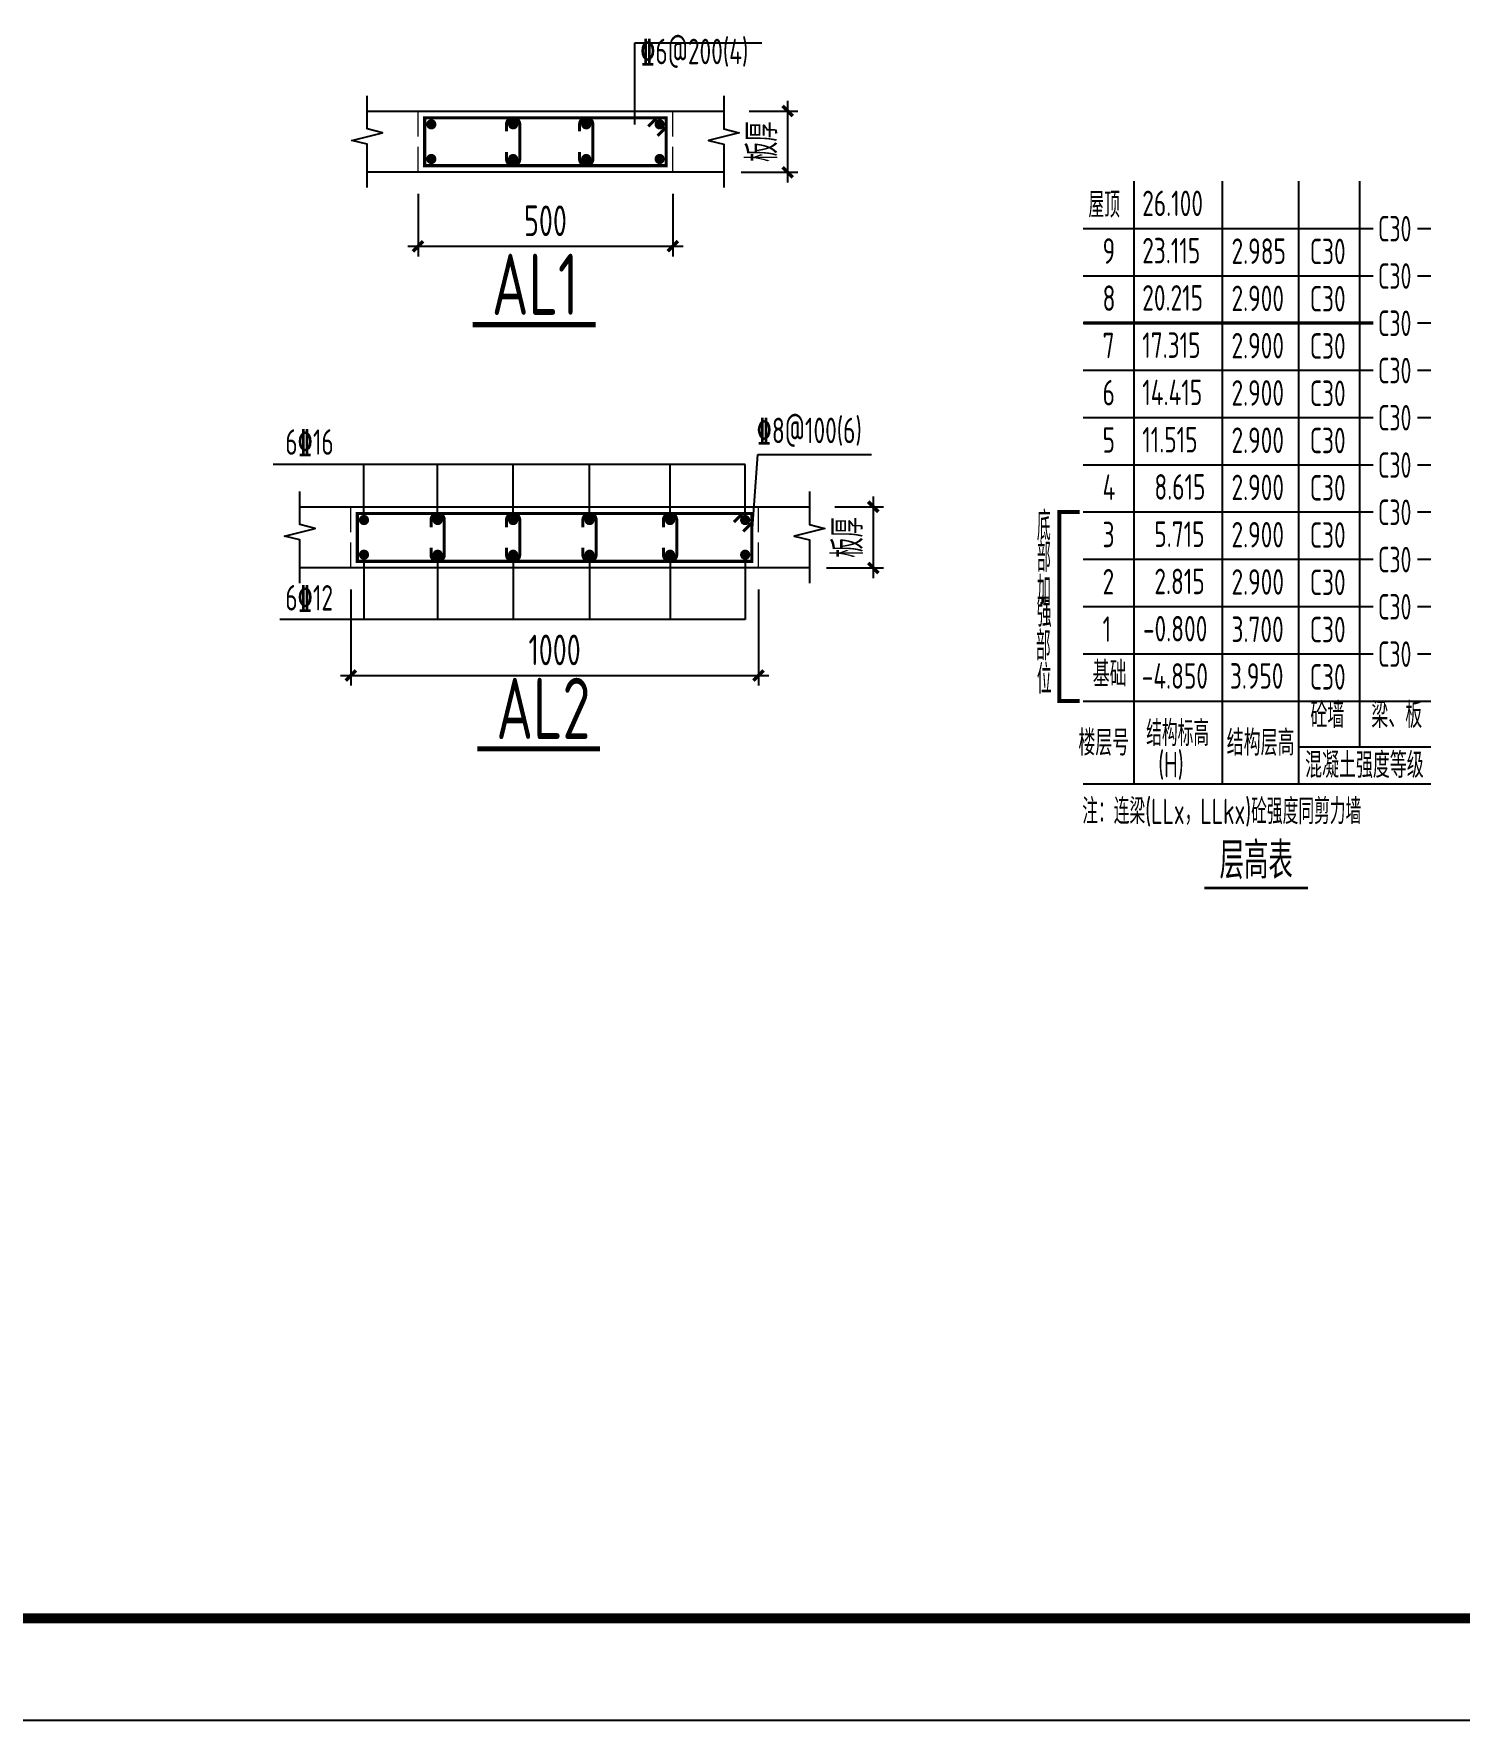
# Model space of a CAD drawing. Extents: x -1712635 to -854203, y -534641 to -21985.
# Drawn here: x -1207479 to -1193494, y -396558 to -380018 of the extents above; entities that cross this region are included whole.
import ezdxf
from ezdxf.enums import TextEntityAlignment as Align

# ---------------------------------------------------------------- set-up
doc = ezdxf.new("R2010")
doc.units = 0
doc.header["$LTSCALE"] = 1000
doc.linetypes.add('DASH', pattern=[0.35, 0.25, -0.1])
doc.layers.get('0').update_dxf_attribs({"linetype": 'CONTINUOUS'})
doc.layers.get('Defpoints').update_dxf_attribs({"linetype": 'CONTINUOUS'})
for name, color, linetype in [('-TK', 7, 'CONTINUOUS'), ('AXIS', 3, 'CONTINUOUS'), ('BEAM_DE', 7, 'CONTINUOUS'), ('NUM', 7, 'CONTINUOUS'), ('REIN', 6, 'CONTINUOUS'), ('S-0-TEXT', 7, 'CONTINUOUS'), ('S-B表格', 2, 'CONTINUOUS'), ('TEXT', 2, 'CONTINUOUS'), ('THIN', 7, 'CONTINUOUS'), ('大样详图_文字', 60, 'CONTINUOUS')]:
    doc.layers.add(name, color=color, linetype=linetype)
for name, color, linetype, lineweight in [('7549', 9, 'CONTINUOUS', 18), ('S-REIN', 12, 'CONTINUOUS', 50), ('S-Thin-D', 7, 'DASH', 18)]:
    doc.layers.add(name, color=color, linetype=linetype, lineweight=lineweight)
doc.styles.add('TSSD_DIMENSION', font='Tssdeng.shx', dxfattribs={"width": 0.7, "bigfont": 'tssdchn.shx'})
doc.styles.add('TSSD_Norm', font='Tssdeng.shx', dxfattribs={"bigfont": 'tssdchn.shx'})
doc.styles.add('TSSD_REIN', font='tssdeng.shx', dxfattribs={"width": 0.7, "height": 300, "bigfont": 'tssdchn.shx'})
doc.dimstyles.new('TSSD_25_100', dxfattribs={"dimtxt": 300, "dimasz": 100, "dimexe": 100, "dimexo": 250, "dimgap": 100, "dimtad": 1, "dimdec": 0, "dimlfac": 0.25, "dimzin": 0, "dimdsep": 46, "dimtxsty": 'TSSD_DIMENSION', "dimblk": 'ARCHTICK', "dimcen": 0, "dimdle": 100, "dimclrt": 7, "dimadec": 0, "dimazin": 0, "dimtfac": 1, "dimtdec": 0, "dimtix": 1, "dimtmove": 2, "dimatfit": 3, "dimldrblk": 'ARCHTICK', "dimfxl": 0, "dimtolj": 1, "dimtzin": 0, "dimarcsym": 0})

# ---------------------------------------------------------------- blocks, each defined once
blk = doc.blocks.new('A1')
blk.add_lwpolyline([(0, 59400), (0, 0), (84100, 0), (84100, 59400)], close=True)
at = {"const_width": 100}
blk.add_lwpolyline([(2500, 58400), (2500, 1000), (83100, 1000), (83100, 58400)], close=True, dxfattribs=at)
blk = doc.blocks.new('B20200424131938')
at = {"layer": '7549', "const_width": 40}
blk.add_lwpolyline([(417, 3688), (217, 3688), (217, 1834), (417, 1834)], dxfattribs=at)
at = {"layer": 'S-0-TEXT'}
blk.add_lwpolyline([(1641, 0, 27, 27, 0), (2658, 0, 0, 0, 0)], format="xyseb", dxfattribs=at)
at = {"layer": 'S-B表格'}
for p, q in [((952, 1021), (952, 6932)), ((1817, 1021), (1817, 6932)), ((2567, 1021), (2567, 6932)), ((3167, 1385), (3167, 6932)), ((452, 6469), (3167, 6469)), ((452, 6469), (3167, 6469)), ((3167, 6469), (3298, 6469)), ((3167, 6469), (3298, 6469)), ((3167, 6469), (3298, 6469)), ((3731, 6469), (3862, 6469)), ((3731, 6469), (3862, 6469)), ((3731, 6469), (3862, 6469)), ((452, 6005), (3167, 6005)), ((452, 6005), (3167, 6005)), ((3167, 6005), (3298, 6005)), ((3167, 6005), (3298, 6005)), ((3167, 6005), (3298, 6005)), ((3731, 6005), (3862, 6005)), ((3731, 6005), (3862, 6005)), ((3731, 6005), (3862, 6005)), ((452, 5542), (3167, 5542)), ((452, 5542), (3167, 5542)), ((3167, 5542), (3298, 5542)), ((3167, 5542), (3298, 5542)), ((3167, 5542), (3298, 5542)), ((3731, 5542), (3862, 5542)), ((3731, 5542), (3862, 5542)), ((3731, 5542), (3862, 5542)), ((452, 5078), (3167, 5078)), ((452, 5078), (3167, 5078)), ((3167, 5078), (3298, 5078)), ((3167, 5078), (3298, 5078)), ((3167, 5078), (3298, 5078)), ((3731, 5078), (3862, 5078)), ((3731, 5078), (3862, 5078)), ((3731, 5078), (3862, 5078)), ((452, 4615), (3167, 4615)), ((3167, 4615), (3298, 4615)), ((3731, 4615), (3862, 4615)), ((452, 4151), (3167, 4151)), ((3167, 4151), (3298, 4151)), ((3731, 4151), (3862, 4151)), ((452, 3688), (3167, 3688)), ((3167, 3688), (3298, 3688)), ((3731, 3688), (3862, 3688)), ((452, 3224), (3167, 3224)), ((3167, 3224), (3298, 3224)), ((3731, 3224), (3862, 3224)), ((452, 2761), (3167, 2761)), ((3167, 2761), (3298, 2761)), ((3731, 2761), (3862, 2761)), ((452, 2297), (3167, 2297)), ((3167, 2297), (3298, 2297)), ((3731, 2297), (3862, 2297)), ((452, 1834), (3167, 1834)), ((452, 1834), (3862, 1834)), ((452, 1834), (2854, 1834)), ((452, 1834), (2854, 1834)), ((2567, 1385), (3862, 1385)), ((452, 1021), (3862, 1021))]:
    blk.add_line(p, q, dxfattribs=at)
at = {"style": 'TSSD_REIN'}
for s, width, p, p2 in [('底', 0.535575, (-3, 3408), (134, 3408)), ('部', 0.530918, (-3, 3100), (134, 3100)), ('加', 0.526341, (-3, 2774), (134, 2774))]:
    blk.add_text(s, height=285, dxfattribs=dict(at, width=width)).set_placement(p, p2, align=Align.FIT)
for s, height, width, p in [('强', 285, 0.535575, (-3, 2477)), ('部', 285, 0.535575, (-13, 2146)), ('位', 285, 0.535575, (-3, 1820)), ('砼墙', 250, 0.7, (2681, 1495)), ('梁、板', 250, 0.7, (3279, 1495))]:
    blk.add_text(s, height=height, dxfattribs=dict(at, width=width)).set_placement(p, align=Align.BOTTOM_LEFT)
for s, width, p in [('结构标高', 0.65, (1070, 1392)), ('楼层号', 0.7, (405, 1299)), ('结构层高', 0.7, (1860, 1299)), ('(H)', 0.65, (1188, 1086)), ('混凝土强度等级', 0.7, (2629, 1080))]:
    blk.add_text(s, height=250, dxfattribs=dict(at, width=width)).set_placement(p)
at = {"layer": 'S-0-TEXT', "style": 'TSSD_REIN', "width": 0.7}
blk.add_text('层高表', height=360, dxfattribs=at).set_placement((1790, 90))
at = {"layer": 'S-B表格', "style": 'TSSD_REIN'}
for s, width, p in [('屋顶', 0.65, (503, 6575)), ('26.100', 0.7, (1031, 6590)), ('C30', 0.65, (3345, 6341)), ('9', 0.7, (642, 6123)), ('23.115', 0.7, (1031, 6126)), ('2.985', 0.7, (1907, 6121)), ('C30', 0.7, (2675, 6118)), ('C30', 0.65, (3345, 5877)), ('8', 0.7, (642, 5660)), ('20.215', 0.7, (1031, 5663)), ('2.900', 0.7, (1907, 5658)), ('C30', 0.7, (2675, 5654)), ('C30', 0.65, (3345, 5414)), ('7', 0.7, (642, 5196)), ('17.315', 0.7, (1031, 5199)), ('2.900', 0.7, (1907, 5194)), ('C30', 0.7, (2675, 5191)), ('C30', 0.65, (3345, 4950)), ('6', 0.7, (642, 4733)), ('14.415', 0.7, (1031, 4736)), ('2.900', 0.7, (1907, 4731)), ('C30', 0.7, (2675, 4727)), ('C30', 0.65, (3345, 4487)), ('5', 0.7, (642, 4269)), ('11.515', 0.7, (1031, 4272)), ('2.900', 0.7, (1907, 4267)), ('C30', 0.7, (2675, 4264)), ('C30', 0.65, (3345, 4023)), ('4', 0.7, (642, 3806)), ('8.615', 0.7, (1150, 3809)), ('2.900', 0.7, (1907, 3804)), ('C30', 0.7, (2675, 3800)), ('C30', 0.65, (3345, 3560)), ('3', 0.7, (642, 3342)), ('5.715', 0.7, (1150, 3345)), ('2.900', 0.7, (1907, 3340)), ('C30', 0.7, (2675, 3337)), ('C30', 0.65, (3345, 3096)), ('2', 0.7, (642, 2879)), ('2.815', 0.7, (1150, 2882)), ('2.900', 0.7, (1907, 2877)), ('C30', 0.7, (2675, 2873)), ('C30', 0.65, (3345, 2633)), ('1', 0.7, (642, 2415)), ('-0.800', 0.7, (1038, 2418)), ('3.700', 0.7, (1907, 2413)), ('C30', 0.7, (2675, 2410)), ('C30', 0.65, (3345, 2169)), ('基础', 0.7, (545, 1974)), ('-4.850', 0.7, (1026, 1955)), ('3.950', 0.7, (1891, 1955)), ('C30', 0.7, (2675, 1946))]:
    blk.add_text(s, height=250, dxfattribs=dict(at, width=width)).set_placement(p)
at = {"layer": 'TEXT', "style": 'TSSD_REIN', "width": 0.65}
blk.add_text('注：连梁(LLx，LLkx)砼强度同剪力墙', height=250, dxfattribs=at).set_placement((443, 627))
blk = doc.blocks.new('_ArchTick')
at = {"color": 0, "const_width": 0.35}
blk.add_lwpolyline([(-0.5, -0.5), (0.5, 0.5)], dxfattribs=at)
blk = doc.blocks.new('*D1487')
at = {"layer": 'AXIS', "color": 0, "lineweight": -2}
for p, q in [((-1200083, -380676), (-1200083, -381476)), ((-1200459, -380776), (-1199983, -380776)), ((-1200540, -381376), (-1199983, -381376))]:
    blk.add_line(p, q, dxfattribs=at)
at = {"layer": 'Defpoints', "color": 0}
for p in [(-1200709, -380776), (-1200790, -381376), (-1200083, -381376)]:
    blk.add_point(p, dxfattribs=at)
at = {"layer": 'AXIS', "color": 0, "lineweight": -2, "xscale": 100, "yscale": 100, "zscale": 100}
for p, rotation in [((-1200083, -380776), 90), ((-1200083, -381376), 270)]:
    blk.add_blockref('_ArchTick', p, dxfattribs=dict(at, rotation=rotation))
at = {"layer": 'AXIS', "color": 7, "insert": (-1200333, -381076), "char_height": 300, "attachment_point": 5, "rotation": 90, "style": 'TSSD_DIMENSION'}
blk.add_mtext('\\A1;板厚', dxfattribs=at)
blk = doc.blocks.new('*D1488')
at = {"layer": 'AXIS', "color": 0, "lineweight": -2}
for p, q in [((-1203709, -381587), (-1203709, -382202)), ((-1201209, -381587), (-1201209, -382202)), ((-1203809, -382102), (-1201109, -382102))]:
    blk.add_line(p, q, dxfattribs=at)
at = {"layer": 'Defpoints', "color": 0}
for p in [(-1203709, -381337), (-1201209, -381337), (-1201209, -382102)]:
    blk.add_point(p, dxfattribs=at)
at = {"layer": 'AXIS', "color": 0, "lineweight": -2, "xscale": 100, "yscale": 100, "zscale": 100, "rotation": 180}
blk.add_blockref('_ArchTick', (-1203709, -382102), dxfattribs=at)
at = {"layer": 'AXIS', "color": 0, "lineweight": -2, "xscale": 100, "yscale": 100, "zscale": 100}
blk.add_blockref('_ArchTick', (-1201209, -382102), dxfattribs=at)
at = {"layer": 'AXIS', "color": 7, "insert": (-1202459, -381852), "char_height": 300, "attachment_point": 5, "style": 'TSSD_DIMENSION'}
blk.add_mtext('\\A1;500', dxfattribs=at)
blk = doc.blocks.new('*D1489')
at = {"layer": 'AXIS', "color": 0, "lineweight": -2}
for p, q in [((-1199243, -384557), (-1199243, -385357)), ((-1199619, -384657), (-1199143, -384657)), ((-1199701, -385257), (-1199143, -385257))]:
    blk.add_line(p, q, dxfattribs=at)
at = {"layer": 'Defpoints', "color": 0}
for p in [(-1199869, -384657), (-1199951, -385257), (-1199243, -385257)]:
    blk.add_point(p, dxfattribs=at)
at = {"layer": 'AXIS', "color": 0, "lineweight": -2, "xscale": 100, "yscale": 100, "zscale": 100}
for p, rotation in [((-1199243, -384657), 90), ((-1199243, -385257), 270)]:
    blk.add_blockref('_ArchTick', p, dxfattribs=dict(at, rotation=rotation))
at = {"layer": 'AXIS', "color": 7, "insert": (-1199493, -384957), "char_height": 300, "attachment_point": 5, "rotation": 90, "style": 'TSSD_DIMENSION'}
blk.add_mtext('\\A1;板厚', dxfattribs=at)
blk = doc.blocks.new('*D1490')
at = {"layer": 'AXIS', "color": 0, "lineweight": -2}
for p, q in [((-1204369, -385467), (-1204369, -386411)), ((-1200369, -385467), (-1200369, -386411)), ((-1204469, -386311), (-1200269, -386311))]:
    blk.add_line(p, q, dxfattribs=at)
at = {"layer": 'Defpoints', "color": 0}
for p in [(-1204369, -385217), (-1200369, -385217), (-1200369, -386311)]:
    blk.add_point(p, dxfattribs=at)
at = {"layer": 'AXIS', "color": 0, "lineweight": -2, "xscale": 100, "yscale": 100, "zscale": 100, "rotation": 180}
blk.add_blockref('_ArchTick', (-1204369, -386311), dxfattribs=at)
at = {"layer": 'AXIS', "color": 0, "lineweight": -2, "xscale": 100, "yscale": 100, "zscale": 100}
blk.add_blockref('_ArchTick', (-1200369, -386311), dxfattribs=at)
at = {"layer": 'AXIS', "color": 7, "insert": (-1202369, -386061), "char_height": 300, "attachment_point": 5, "style": 'TSSD_DIMENSION'}
blk.add_mtext('\\A1;1000', dxfattribs=at)

msp = doc.modelspace()

# ---------------------------------------------------------------- linework, layer by layer
at = {"layer": 'BEAM_DE'}
for p, q in [((-1204208.99, -380776.38), (-1200708.99, -380776.38)), ((-1203708.99, -381376.38), (-1204208.99, -381376.38)), ((-1201208.99, -381376.38), (-1203708.99, -381376.38)), ((-1200708.99, -381376.38), (-1201208.99, -381376.38)), ((-1204869.49, -384657.13), (-1199869.49, -384657.13)), ((-1204369.49, -385257.13), (-1204869.49, -385257.13)), ((-1200369.49, -385257.13), (-1204369.49, -385257.13)), ((-1199869.49, -385257.13), (-1200369.49, -385257.13))]:
    msp.add_line(p, q, dxfattribs=at)
at = {"layer": 'REIN', "const_width": 30}
for points in [[(-1202840.99, -381176.38), (-1202840.99, -381246.38, 1), (-1202710.99, -381246.38), (-1202710.99, -380906.38, 1), (-1202840.99, -380906.38), (-1202840.99, -380976.38)], [(-1202123.99, -381176.38), (-1202123.99, -381246.38, 1), (-1201993.99, -381246.38), (-1201993.99, -380906.38, 1), (-1202123.99, -380906.38), (-1202123.99, -380976.38)], [(-1203581.49, -385057.13), (-1203581.49, -385127.13, 1), (-1203451.49, -385127.13), (-1203451.49, -384787.13, 1), (-1203581.49, -384787.13), (-1203581.49, -384857.13)], [(-1202840.99, -385057.13), (-1202840.99, -385127.13, 1), (-1202710.99, -385127.13), (-1202710.99, -384787.13, 1), (-1202840.99, -384787.13), (-1202840.99, -384857.13)], [(-1202091.49, -385057.13), (-1202091.49, -385127.13, 1), (-1201961.49, -385127.13), (-1201961.49, -384787.13, 1), (-1202091.49, -384787.13), (-1202091.49, -384857.13)], [(-1201301.32, -385057.13), (-1201301.32, -385127.13, 1), (-1201171.32, -385127.13), (-1201171.32, -384787.13, 1), (-1201301.32, -384787.13), (-1201301.32, -384857.13)]]:
    msp.add_lwpolyline(points, format="xyb", dxfattribs=at)
at = {"layer": 'S-B表格', "color": 6, "linetype": 'ByBlock', "ltscale": 0.5, "const_width": 30}
msp.add_lwpolyline([(-1197183.56, -382854.55), (-1194337.18, -382854.55)], dxfattribs=at)
at = {"layer": 'S-REIN', "const_width": 30}
for points in [[(-1201273.99, -380841.38), (-1201273.99, -381311.38), (-1203643.99, -381311.38), (-1203643.99, -380841.38), (-1201273.99, -380841.38)], [(-1201450.77, -380926.24), (-1201365.92, -380841.38)], [(-1201273.99, -380933.31), (-1201358.85, -381018.16)], [(-1200434.49, -384722.13), (-1200434.49, -385192.13), (-1204304.49, -385192.13), (-1204304.49, -384722.13), (-1200434.49, -384722.13)], [(-1200611.27, -384806.98), (-1200526.41, -384722.13)], [(-1200434.49, -384814.05), (-1200519.34, -384898.91)]]:
    msp.add_lwpolyline(points, dxfattribs=at)
at = {"layer": 'S-REIN', "const_width": 50}
for points in [[(-1203603.99, -380906.38, 1), (-1203553.99, -380906.38, 1)], [(-1202800.99, -380906.38, 1), (-1202750.99, -380906.38, 1)], [(-1202083.99, -380906.38, 1), (-1202033.99, -380906.38, 1)], [(-1201363.99, -380906.38, 1), (-1201313.99, -380906.38, 1)], [(-1203603.99, -381246.38, 1), (-1203553.99, -381246.38, 1)], [(-1202800.99, -381246.38, 1), (-1202750.99, -381246.38, 1)], [(-1202083.99, -381246.38, 1), (-1202033.99, -381246.38, 1)], [(-1201363.99, -381246.38, 1), (-1201313.99, -381246.38, 1)], [(-1204264.49, -384787.13, 1), (-1204214.49, -384787.13, 1)], [(-1203541.49, -384787.13, 1), (-1203491.49, -384787.13, 1)], [(-1202800.99, -384787.13, 1), (-1202750.99, -384787.13, 1)], [(-1202051.49, -384787.13, 1), (-1202001.49, -384787.13, 1)], [(-1201261.32, -384787.13, 1), (-1201211.32, -384787.13, 1)], [(-1200524.49, -384787.13, 1), (-1200474.49, -384787.13, 1)], [(-1204264.49, -385127.13, 1), (-1204214.49, -385127.13, 1)], [(-1203541.49, -385127.13, 1), (-1203491.49, -385127.13, 1)], [(-1202800.99, -385127.13, 1), (-1202750.99, -385127.13, 1)], [(-1202051.49, -385127.13, 1), (-1202001.49, -385127.13, 1)], [(-1201261.32, -385127.13, 1), (-1201211.32, -385127.13, 1)], [(-1200524.49, -385127.13, 1), (-1200474.49, -385127.13, 1)]]:
    msp.add_lwpolyline(points, format="xyb", close=True, dxfattribs=at)
at = {"layer": 'S-Thin-D'}
for p, q in [((-1203708.99, -381376.38), (-1203708.99, -380776.38)), ((-1201208.99, -381376.38), (-1201208.99, -380776.38)), ((-1204369.49, -385257.13), (-1204369.49, -384657.13)), ((-1200369.49, -385257.13), (-1200369.49, -384657.13))]:
    msp.add_line(p, q, dxfattribs=at)
at = {"layer": 'TEXT', "const_width": 50}
for points in [[(-1203172.84, -382870.89), (-1201967.44, -382870.89)], [(-1203128.75, -387029.85), (-1201923.35, -387029.85)]]:
    msp.add_lwpolyline(points, dxfattribs=at)
at = {"layer": 'THIN'}
for points in [[(-1204208.99, -381526.38), (-1204208.99, -381101.38), (-1204358.99, -381063.88), (-1204058.99, -380988.88), (-1204208.99, -380951.38), (-1204208.99, -380626.38)], [(-1200708.99, -380626.38), (-1200708.99, -380951.38), (-1200558.99, -380988.88), (-1200858.99, -381063.88), (-1200708.99, -381101.38), (-1200708.99, -381526.38)], [(-1204869.49, -385407.13), (-1204869.49, -384982.13), (-1205019.49, -384944.63), (-1204719.49, -384869.63), (-1204869.49, -384832.13), (-1204869.49, -384507.13)], [(-1199869.49, -384507.13), (-1199869.49, -384832.13), (-1199719.49, -384869.63), (-1200019.49, -384944.63), (-1199869.49, -384982.13), (-1199869.49, -385407.13)]]:
    msp.add_lwpolyline(points, dxfattribs=at)
at = {"layer": '大样详图_文字'}
for p, q in [((-1201581.79, -380106.38), (-1200335.79, -380106.38)), ((-1201581.79, -380906.38), (-1201581.79, -380106.38)), ((-1200434.49, -384957.13), (-1200376.38, -384143.91)), ((-1200376.38, -384143.91), (-1199260.88, -384143.91)), ((-1200499.49, -384241.91), (-1205130.38, -384241.91)), ((-1204239.49, -384787.13), (-1204239.49, -384241.91)), ((-1203516.49, -384787.13), (-1203516.49, -384241.91)), ((-1202775.99, -384787.13), (-1202775.99, -384241.91)), ((-1202026.49, -384787.13), (-1202026.49, -384241.91)), ((-1201236.32, -384787.13), (-1201236.32, -384241.91)), ((-1200499.49, -384787.13), (-1200499.49, -384241.91)), ((-1204239.49, -385127.13), (-1204239.49, -385762.91)), ((-1203516.49, -385127.13), (-1203516.49, -385762.91)), ((-1202775.99, -385127.13), (-1202775.99, -385762.91)), ((-1202026.49, -385127.13), (-1202026.49, -385762.91)), ((-1201236.32, -385127.13), (-1201236.32, -385762.91)), ((-1200499.49, -385127.13), (-1200499.49, -385762.91)), ((-1200499.49, -385762.91), (-1205063.38, -385762.91))]:
    msp.add_line(p, q, dxfattribs=at)

# ---------------------------------------------------------------- block references
at = {"layer": '-TK'}
msp.add_blockref('A1', (-1263615.11, -396558.03), dxfattribs=at)
at = {"layer": 'S-B表格'}
msp.add_blockref('B20200424131938', (-1197635.2, -388396.14), dxfattribs=at)

# ---------------------------------------------------------------- texts
at = {"layer": 'NUM', "style": 'TSSD_Norm', "width": 0.7}
for s, p in [('AL1', (-1202984.8, -382775.05)), ('AL2', (-1202940.72, -386934.01))]:
    msp.add_text(s, height=600, dxfattribs=at).set_placement(p)
at = {"layer": '大样详图_文字', "style": 'TSSD_REIN', "width": 0.7}
for s, p in [('%%1326@200(4)', (-1201530.65, -380391.9)), ('6%%13216', (-1205011.43, -384222.04)), ('%%1328@100(6)', (-1200387.15, -384108.42))]:
    msp.add_text(s, height=250, dxfattribs=at).set_placement(p, align=Align.BOTTOM_LEFT)
at = {"layer": '大样详图_文字', "color": 1, "style": 'TSSD_REIN', "width": 0.7}
msp.add_text('6%%13212', height=250, dxfattribs=at).set_placement((-1205011.43, -385749.54), align=Align.BOTTOM_LEFT)

# ---------------------------------------------------------------- dimensions: what is measured, and where the dimension line sits
at = {"layer": 'AXIS'}
for base, p1, p2, picture, middle in [((-1200082.95, -381376.38), (-1200708.99, -380776.38), (-1200790.17, -381376.38), '*D1487', (-1200332.95, -381076.38)), ((-1199243.45, -385257.13), (-1199869.49, -384657.13), (-1199950.67, -385257.13), '*D1489', (-1199493.45, -384957.13))]:
    dim = msp.add_linear_dim(base=base, p1=p1, p2=p2, angle=90, text='板厚', dimstyle='TSSD_25_100', dxfattribs=at)
    dim.commit()
    dim.dimension.update_dxf_attribs({"geometry": picture, "text_midpoint": middle})
dim = msp.add_linear_dim(base=(-1201208.99, -382102.14), p1=(-1203708.99, -381336.64), p2=(-1201208.99, -381336.64), text='500', dimstyle='TSSD_25_100', dxfattribs=at)
dim.commit()
dim.dimension.update_dxf_attribs({"geometry": '*D1488', "text_midpoint": (-1202458.99, -381852.14)})
dim = msp.add_linear_dim(base=(-1200369.49, -386311.39), p1=(-1204369.49, -385217.39), p2=(-1200369.49, -385217.39), dimstyle='TSSD_25_100', dxfattribs=at)
dim.commit()
dim.dimension.update_dxf_attribs({"geometry": '*D1490', "text_midpoint": (-1202369.49, -386061.39)})

doc.saveas('drawing.dxf')
